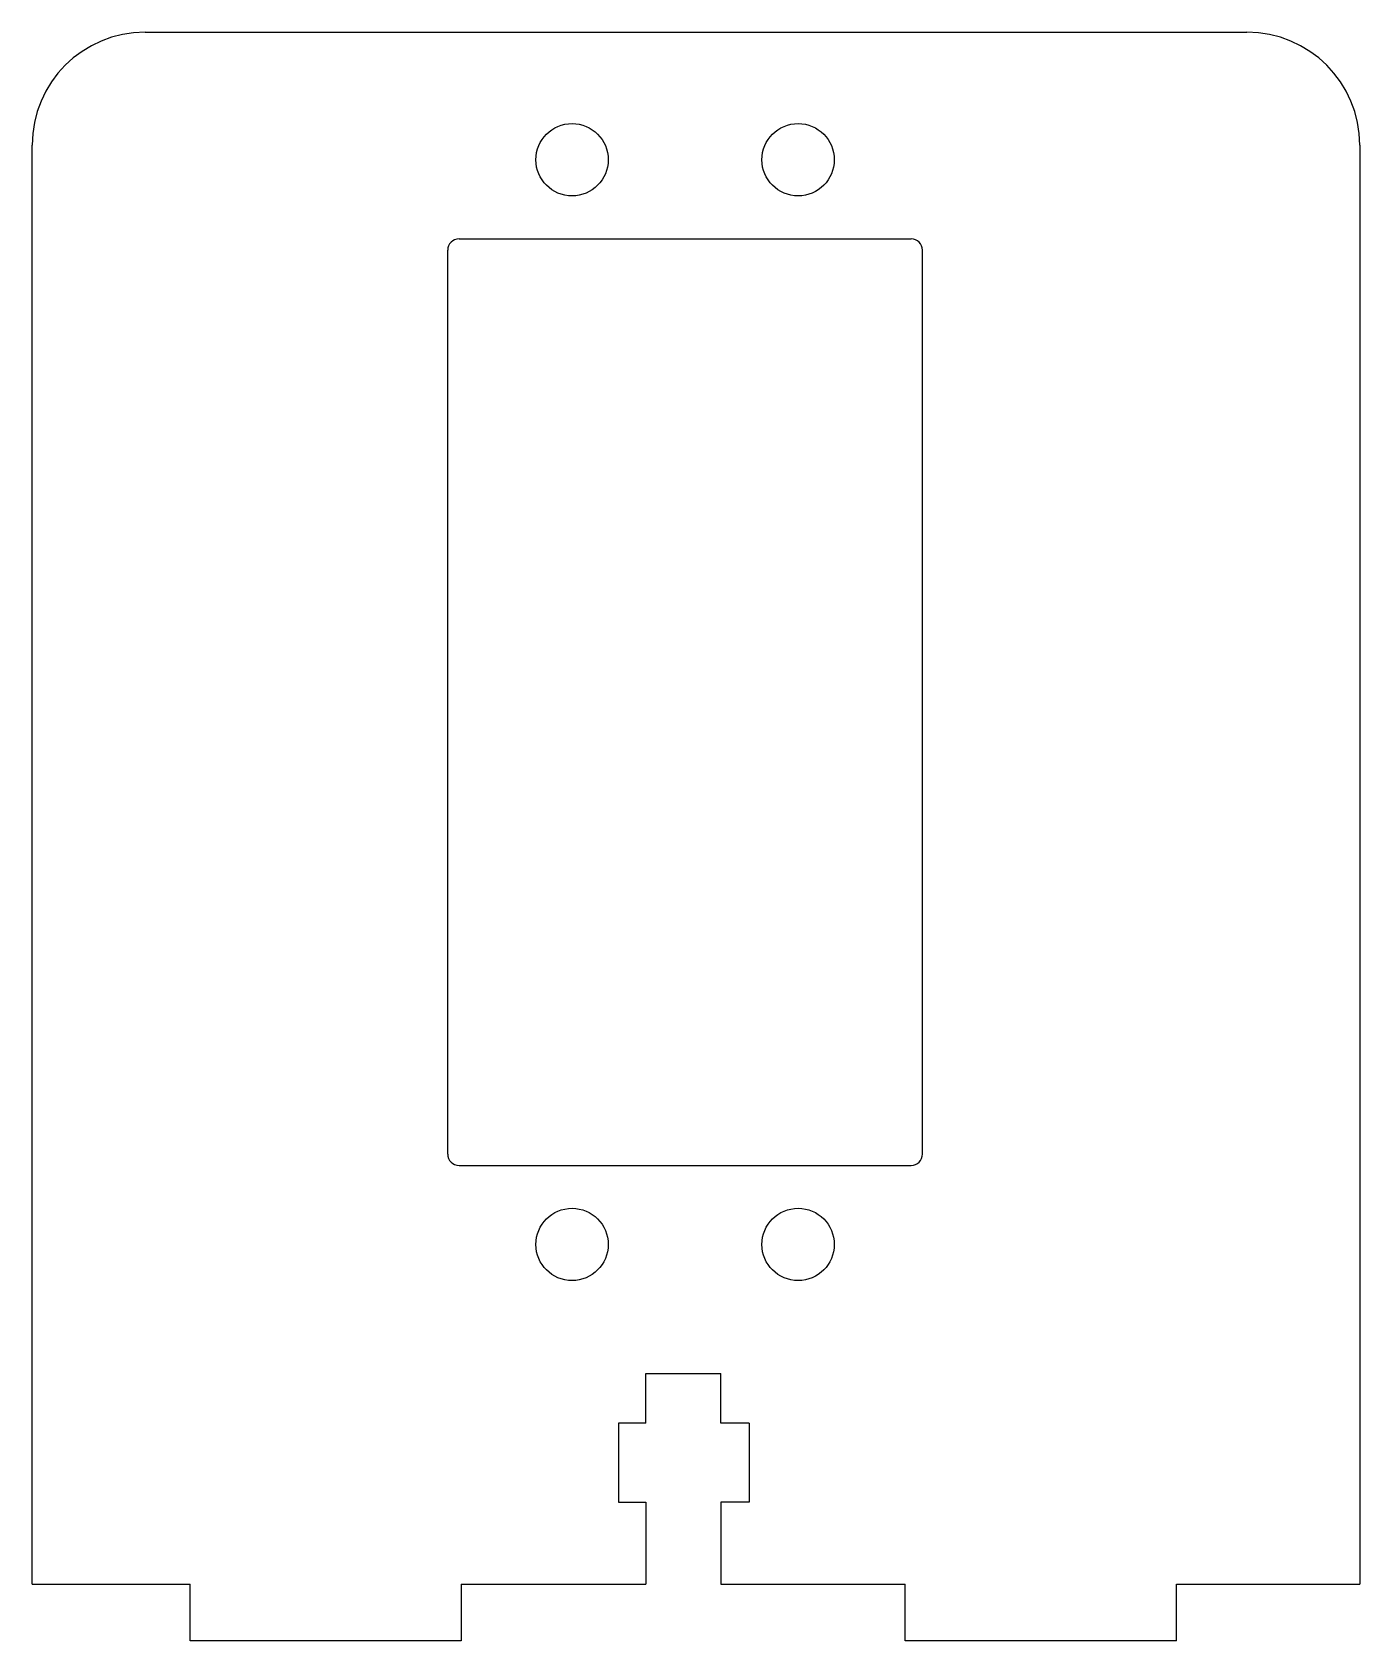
# Model space of a CAD drawing. Extents: x -64.3 to -5.6, y -41.1 to 30.1.
import ezdxf

# ---------------------------------------------------------------- set-up
doc = ezdxf.new("R2010")
doc.units = 0
doc.layers.add('MODELSKETCH_VISIBLE', color=7, linetype='CONTINUOUS')

msp = doc.modelspace()

# ---------------------------------------------------------------- linework, layer by layer
at = {"layer": 'MODELSKETCH_VISIBLE'}
for p, q in [((-59.343, 30.103), (-10.612, 30.103)), ((-59.343, 30.103), (-10.612, 30.103)), ((-64.343, -38.583), (-64.343, 25.103)), ((-64.343, -38.583), (-64.343, 25.103)), ((-5.612, 25.103), (-5.612, -38.583)), ((-5.612, 25.103), (-5.612, -38.583)), ((-45.461, 20.958), (-25.461, 20.958)), ((-45.461, 20.958), (-25.461, 20.958)), ((-45.961, -19.542), (-45.961, 20.458)), ((-45.961, -19.542), (-45.961, 20.458)), ((-24.961, -19.542), (-24.961, 20.458)), ((-24.961, -19.542), (-24.961, 20.458)), ((-45.461, -20.042), (-25.461, -20.042)), ((-45.461, -20.042), (-25.461, -20.042)), ((-37.198, -31.448), (-37.198, -29.257)), ((-37.198, -29.257), (-33.879, -29.257)), ((-37.198, -29.257), (-33.879, -29.257)), ((-37.198, -31.448), (-37.198, -29.257)), ((-33.879, -31.448), (-33.879, -29.257)), ((-33.879, -31.448), (-33.879, -29.257)), ((-38.41, -31.448), (-38.41, -34.948)), ((-37.198, -31.448), (-38.41, -31.448)), ((-37.198, -31.448), (-38.41, -31.448)), ((-38.41, -31.448), (-38.41, -34.948)), ((-32.621, -31.448), (-33.879, -31.448)), ((-32.621, -31.448), (-33.879, -31.448)), ((-32.621, -31.448), (-32.621, -34.948)), ((-32.621, -31.448), (-32.621, -34.948)), ((-38.41, -34.948), (-37.198, -34.948)), ((-38.41, -34.948), (-37.198, -34.948)), ((-37.198, -34.948), (-37.198, -38.583)), ((-37.198, -34.948), (-37.198, -38.583)), ((-32.621, -34.948), (-33.879, -34.948)), ((-33.879, -34.948), (-33.879, -38.583)), ((-33.879, -34.948), (-33.879, -38.583)), ((-32.621, -34.948), (-33.879, -34.948)), ((-64.343, -38.583), (-57.359, -38.583)), ((-64.343, -38.583), (-57.359, -38.583)), ((-57.359, -41.083), (-57.359, -38.583)), ((-57.359, -41.083), (-57.359, -38.583)), ((-45.359, -38.583), (-37.198, -38.583)), ((-45.359, -38.583), (-45.359, -41.083)), ((-45.359, -38.583), (-45.359, -41.083)), ((-45.359, -38.583), (-37.198, -38.583)), ((-33.879, -38.583), (-25.718, -38.583)), ((-33.879, -38.583), (-25.718, -38.583)), ((-25.718, -41.083), (-25.718, -38.583)), ((-25.718, -41.083), (-25.718, -38.583)), ((-13.718, -38.583), (-5.612, -38.583)), ((-13.718, -38.583), (-5.612, -38.583)), ((-13.718, -41.083), (-13.718, -38.583)), ((-13.718, -41.083), (-13.718, -38.583)), ((-45.359, -41.083), (-57.359, -41.083)), ((-45.359, -41.083), (-57.359, -41.083)), ((-13.718, -41.083), (-25.718, -41.083)), ((-13.718, -41.083), (-25.718, -41.083))]:
    msp.add_line(p, q, dxfattribs=at)
for centre in [(-40.461, 24.458), (-40.461, 24.458), (-30.461, 24.458), (-30.461, 24.458), (-40.461, -23.542), (-40.461, -23.542), (-30.461, -23.542), (-30.461, -23.542)]:
    msp.add_circle(centre, 1.6, dxfattribs=at)
for centre, radius, start, end in [((-59.343, 25.103), 5, 90, 180), ((-59.343, 25.103), 5, 90, 180), ((-10.612, 25.103), 5, 0, 90), ((-10.612, 25.103), 5, 0, 90), ((-45.461, 20.458), 0.5, 90, 180), ((-45.461, 20.458), 0.5, 90, 180), ((-25.461, 20.458), 0.5, 0, 90), ((-25.461, 20.458), 0.5, 0, 90), ((-45.461, -19.542), 0.5, 180, 270), ((-45.461, -19.542), 0.5, 180, 270), ((-25.461, -19.542), 0.5, 270, 0), ((-25.461, -19.542), 0.5, 270, 0)]:
    msp.add_arc(centre, radius, start, end, dxfattribs=at)

doc.saveas('drawing.dxf')
